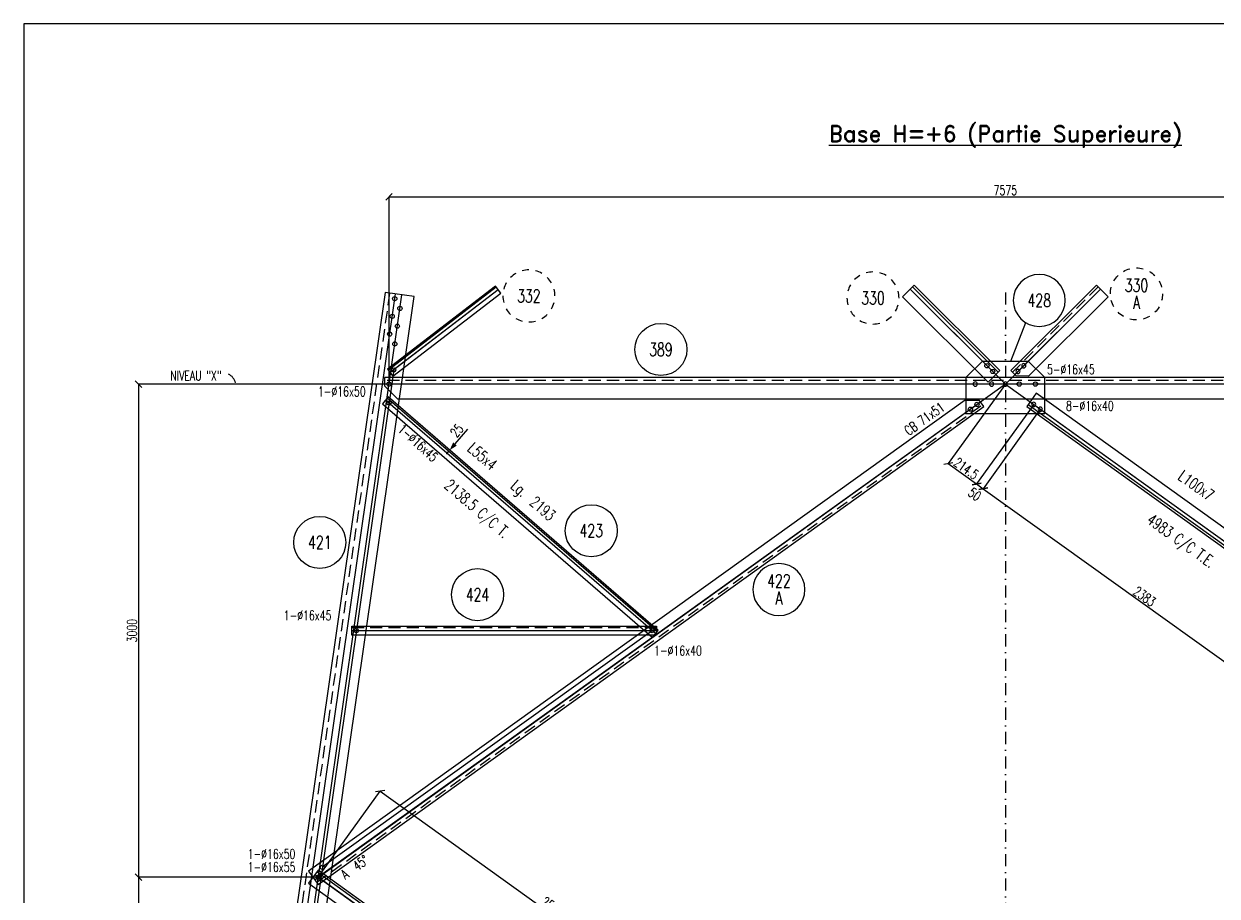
# Model space of a CAD drawing. Extents: x 142141 to 158361, y -163675 to -152195.
# Drawn here: x 142141 to 149474, y -157558 to -152195 of the extents above; entities that cross this region are included whole.
import ezdxf
from ezdxf.enums import TextEntityAlignment as Align

# ---------------------------------------------------------------- set-up
doc = ezdxf.new("R2010")
doc.units = 0
doc.header["$LTSCALE"] = 150
doc.header["$MEASUREMENT"] = 0
doc.linetypes.add('DASHDOT', pattern=[1, 0.5, -0.25, 0, -0.25])
doc.linetypes.add('DASHED', pattern=[0.75, 0.5, -0.25])
doc.layers.get('0').update_dxf_attribs({"linetype": 'CONTINUOUS'})
for name, color, linetype in [('ASSI', 6, 'CONTINUOUS'), ('BOLLINI_1', 7, 'CONTINUOUS'), ('BOLLINI_5', 7, 'CONTINUOUS'), ('FORI', 2, 'CONTINUOUS'), ('LINEA_ANG', 2, 'CONTINUOUS'), ('LINEE_PIASTRA', 2, 'CONTINUOUS'), ('LINEE_PIASTRE', 2, 'CONTINUOUS'), ('LM', 7, 'CONTINUOUS'), ('LS', 7, 'CONTINUOUS'), ('MZ', 6, 'DASHDOT'), ('PIASTRE', 5, 'CONTINUOUS'), ('QT_MAL', 7, 'CONTINUOUS'), ('QT_MPR', 7, 'CONTINUOUS'), ('TRAT-Y', 7, 'DASHED')]:
    doc.layers.add(name, color=color, linetype=linetype)
doc.styles.add('QUOTE', font='ROMANS8.SHX', dxfattribs={"width": 0.7})
doc.styles.add('RD', font='ROMAND8.SHX', dxfattribs={"width": 0.7})
doc.styles.add('RQL', font='ROMANS8.SHX', dxfattribs={"width": 0.7})
doc.styles.add('RS', font='ROMANS8.shx', dxfattribs={"width": 0.7})
doc.styles.get("Standard").update_dxf_attribs({"font": 'ROMANS8.SHX', "width": 0.7})
doc.dimstyles.new('FRECCE1', dxfattribs={"dimtxt": 60, "dimasz": 6.6667, "dimexe": 0, "dimexo": 0, "dimgap": 1, "dimtad": 1, "dimzin": 0, "dimdsep": 46, "dimtxsty": 'RS', "dimblk1": 'QUOTP', "dimblk2": 'QUOTF', "dimsah": 1, "dimcen": 0, "dimclrd": 2, "dimclre": 2, "dimclrt": 7, "dimadec": 0, "dimazin": 0, "dimtfac": 1, "dimtix": 1, "dimtmove": 2, "dimatfit": 3, "dimldrblk": 'QUOTP', "dimfxl": 1, "dimtolj": 1, "dimtzin": 0, "dimarcsym": 0})
doc.dimstyles.new('TRATTO', dxfattribs={"dimscale": 0, "dimtxt": 60, "dimasz": 40, "dimexe": 0, "dimexo": 0, "dimgap": 10, "dimtad": 1, "dimrnd": 0.5, "dimdsep": 46, "dimtxsty": 'RS', "dimblk1": 'OBLIQUE', "dimblk2": 'OBLIQUE', "dimsah": 1, "dimcen": 0.09, "dimclrd": 2, "dimclre": 2, "dimclrt": 7, "dimadec": 0, "dimazin": 0, "dimtfac": 1, "dimtix": 1, "dimtmove": 2, "dimatfit": 3, "dimfxl": 1, "dimtolj": 1, "dimtzin": 0, "dimarcsym": 0})

# ---------------------------------------------------------------- blocks, each defined once
blk = doc.blocks.new('ASSE98')
blk.add_line((0, 0), (1, 0))
at = {"color": 7, "style": 'QUOTE', "width": 0.5, "flags": 1}
for tag, p in [('TI', (1.38308, 6.82731)), ('DI_S', (1.38308, 6.42178)), ('D_S', (1.38308, 6.02092)), ('E_S', (1.38308, 5.68065)), ('NFORI', (1.36454, 5.29792)), ('ALAR', (1.36349, 4.93246)), ('FAM', (1.3775, 4.54645)), ('ALA', (1.38308, 4.19257)), ('DISP2', (1.38308, 3.84971)), ('DISP1', (1.38308, 3.50686)), ('PINZAF', (1.38308, 3.164)), ('PINZAI', (1.38308, 2.82114)), ('TRP', (1.38308, 2.47829)), ('NP', (1.38308, 2.13543)), ('SV', (1.38308, 1.79257)), ('PESO', (1.38308, 1.44971)), ('QUA', (1.38308, 1.10686)), ('LUN', (1.38308, 0.764)), ('PROF', (1.38308, 0.42114)), ('POS', (1.38308, 0.07829))]:
    blk.add_attdef(tag, p, '', height=0.2, dxfattribs=at)
at = {"color": 7, "flags": 1}
for tag, p in [('LAV1', (3.07431, 6.82847)), ('LAV2', (3.07431, 6.49513)), ('LAV3', (3.07431, 6.1618)), ('LAV4', (3.07431, 5.82847)), ('LAV5', (3.07431, 5.49513)), ('LAV6', (3.07431, 5.1618)), ('LAV7', (3.07431, 4.82847)), ('LAV8', (3.07431, 4.49513)), ('LAV9', (3.07431, 4.1618)), ('LAV10', (3.07431, 3.82847))]:
    blk.add_attdef(tag, p, '', height=0.2, dxfattribs=at)
blk = doc.blocks.new('16')
blk.add_circle((0, 0), 1)
blk = doc.blocks.new('xxx')
blk.add_circle((0, 0), 8)
at = {"color": 3, "style": 'RQL', "width": 0.7}
blk.add_attdef('POS', text='', height=4, dxfattribs=at).set_placement((0, 0), align=Align.MIDDLE)
at = {"style": 'RQL', "width": 0.7, "flags": 1}
for tag, p in [('POS1', (-0.39, -5.42)), ('TIPO', (-0.39, -8.66))]:
    blk.add_attdef(tag, p, '', height=2, dxfattribs=at)
blk = doc.blocks.new('YYY')
blk.add_circle((0, 0), 8)
at = {"color": 3, "style": 'RQL', "width": 0.7}
for tag, p in [('POS3', (0, 0.65)), ('POS2', (0, -4.63))]:
    blk.add_attdef(tag, text='', height=4, dxfattribs=at).set_placement(p, align=Align.CENTER)
at = {"style": 'RQL', "width": 0.7, "flags": 1}
blk.add_attdef('TIPO', text='', height=3, dxfattribs=at).set_placement((0, 0), align=Align.MIDDLE_CENTER)
blk = doc.blocks.new('_OBLIQUE')
at = {"color": 0, "linetype": 'ByBlock'}
blk.add_line((-0.5, -0.5), (0.5, 0.5), dxfattribs=at)
blk = doc.blocks.new('*D77')
at = {"layer": 'QT_MPR', "color": 2, "lineweight": -2, "transparency": 16777216}
for p, q in [((143950.1, -157441.4), (144330.3, -156911.8)), ((144330.3, -156911.8), (146401.8, -158399)), ((146001.2, -158957), (146401.8, -158399))]:
    blk.add_line(p, q, dxfattribs=at)
at = {"layer": 'QT_MPR', "color": 2, "lineweight": -2, "transparency": 16777216, "xscale": 40, "yscale": 40, "zscale": 40}
for p, rotation in [((144330.3, -156911.8), 144.323583586413), ((146401.8, -158399), 324.323583586413)]:
    blk.add_blockref('_OBLIQUE', p, dxfattribs=dict(at, rotation=rotation))
at = {"layer": 'QT_MPR', "color": 7, "transparency": 16777216, "insert": (145389.4, -157622.9), "char_height": 60, "attachment_point": 5, "rotation": 324.32358, "style": 'RS'}
blk.add_mtext('\\A1;2550', dxfattribs=at)
blk = doc.blocks.new('*D81')
at = {"layer": 'LS', "color": 2, "lineweight": -2, "transparency": 16777216}
for p, q in [((144385.1, -154410), (142845.9, -154410)), ((142845.9, -154410), (142845.9, -157441.4)), ((143950.1, -157441.4), (142845.9, -157441.4))]:
    blk.add_line(p, q, dxfattribs=at)
at = {"layer": 'LS', "color": 2, "lineweight": -2, "transparency": 16777216, "xscale": 40, "yscale": 40, "zscale": 40}
for p, rotation in [((142845.9, -154410), 90), ((142845.9, -157441.4), 270)]:
    blk.add_blockref('_OBLIQUE', p, dxfattribs=dict(at, rotation=rotation))
at = {"layer": 'LS', "color": 7, "transparency": 16777216, "insert": (142805.9, -155925.7), "char_height": 60, "attachment_point": 5, "rotation": 90, "style": 'RS'}
blk.add_mtext('\\A1;3000', dxfattribs=at)
blk = doc.blocks.new('*D80')
at = {"layer": 'LS', "color": 2, "lineweight": -2, "transparency": 16777216}
for p, q in [((143950.1, -157441.4), (142845.9, -157441.4)), ((142845.9, -157441.4), (142845.9, -160472.7)), ((143515.1, -160472.7), (142845.9, -160472.7))]:
    blk.add_line(p, q, dxfattribs=at)
at = {"layer": 'LS', "color": 2, "lineweight": -2, "transparency": 16777216, "xscale": 40, "yscale": 40, "zscale": 40}
for p, rotation in [((142845.9, -157441.4), 90), ((142845.9, -160472.7), 270)]:
    blk.add_blockref('_OBLIQUE', p, dxfattribs=dict(at, rotation=rotation))
at = {"layer": 'LS', "color": 7, "transparency": 16777216, "insert": (142805.9, -158957), "char_height": 60, "attachment_point": 5, "rotation": 90, "style": 'RS'}
blk.add_mtext('\\A1;3000', dxfattribs=at)
blk = doc.blocks.new('*D82')
at = {"layer": 'LS', "color": 2, "lineweight": -2, "transparency": 16777216}
for p, q in [((144385.1, -154410), (144385.1, -153258.3)), ((144385.1, -153258.3), (151959.6, -153258.3)), ((151959.6, -154410), (151959.6, -153258.3))]:
    blk.add_line(p, q, dxfattribs=at)
at = {"layer": 'LS', "color": 2, "lineweight": -2, "transparency": 16777216, "xscale": 40, "yscale": 40, "zscale": 40, "rotation": 180}
blk.add_blockref('_OBLIQUE', (144385.1, -153258.3), dxfattribs=at)
at = {"layer": 'LS', "color": 2, "lineweight": -2, "transparency": 16777216, "xscale": 40, "yscale": 40, "zscale": 40}
blk.add_blockref('_OBLIQUE', (151959.6, -153258.3), dxfattribs=at)
at = {"layer": 'LS', "color": 7, "transparency": 16777216, "insert": (148172.4, -153218.3), "char_height": 60, "attachment_point": 5, "style": 'RS'}
blk.add_mtext('\\A1;7575', dxfattribs=at)
blk = doc.blocks.new('bull')
at = {"style": 'RS', "width": 0.7, "flags": 1}
for tag, p in [('NN', (-12.25, 0)), ('DIAMETRO', (0, -4.86)), ('SERRAGGIO', (0, -9.71)), ('LUNGHEZZA', (0, -14.57)), ('NB', (0, -19.43)), ('TIPO', (0, -24.12)), ('EL', (-0.14, -29))]:
    blk.add_attdef(tag, p, '', height=3, dxfattribs=at)
at = {"style": 'RS', "width": 0.7}
blk.add_attdef('BULLONE', (0, 0), '', height=3, dxfattribs=at)
blk = doc.blocks.new('zzz')
at = {"linetype": 'Continuous'}
for start, end in [(90, 105), (60, 75), (150, 165), (120, 135), (30, 45), (180, 195), (0, 15), (330, 345), (210, 225), (240, 255), (300, 315), (270, 285)]:
    blk.add_arc((0, 0), 8, start, end, dxfattribs=at)
at = {"color": 3, "style": 'RQL', "width": 0.7}
blk.add_attdef('POS1', text='', height=4, dxfattribs=at).set_placement((0, 0), align=Align.MIDDLE)
at = {"style": 'RQL', "width": 0.7, "flags": 1}
blk.add_attdef('TIPO', (0, -8), '', height=3, dxfattribs=at)
blk = doc.blocks.new('www')
at = {"linetype": 'Continuous'}
for start, end in [(90, 105), (60, 75), (150, 165), (120, 135), (30, 45), (180, 195), (0, 15), (330, 345), (210, 225), (240, 255), (300, 315), (270, 285)]:
    blk.add_arc((0, 0), 8, start, end, dxfattribs=at)
at = {"color": 3, "style": 'RQL', "width": 0.7}
for tag, p in [('POS3', (0, 0.65)), ('POS2', (0, -4.63))]:
    blk.add_attdef(tag, text='', height=4, dxfattribs=at).set_placement(p, align=Align.CENTER)
at = {"style": 'RQL', "width": 0.7, "flags": 1}
blk.add_attdef('TIPO', text='', height=3, dxfattribs=at).set_placement((0, 0), align=Align.MIDDLE_CENTER)
blk = doc.blocks.new('*D103')
at = {"layer": 'QT_MPR', "color": 2, "lineweight": -2, "transparency": 16777216}
for p, q in [((148172.4, -154410), (147821.6, -154898.6)), ((148346.5, -154535), (147995.7, -155023.6)), ((147821.6, -154898.6), (147995.7, -155023.6))]:
    blk.add_line(p, q, dxfattribs=at)
at = {"layer": 'QT_MPR', "color": 2, "lineweight": -2, "transparency": 16777216, "xscale": 40, "yscale": 40, "zscale": 40}
for p, rotation in [((147821.6, -154898.6), 144.323583586413), ((147995.7, -155023.6), 324.323583586413)]:
    blk.add_blockref('_OBLIQUE', p, dxfattribs=dict(at, rotation=rotation))
at = {"layer": 'QT_MPR', "color": 7, "transparency": 16777216, "insert": (147931.9, -154928.6), "char_height": 60, "attachment_point": 5, "rotation": 324.32358, "style": 'RS'}
blk.add_mtext('\\A1;214.5', dxfattribs=at)
blk = doc.blocks.new('*D104')
at = {"layer": 'QT_MPR', "color": 2, "lineweight": -2, "transparency": 16777216}
for p, q in [((148346.5, -154535), (147995.7, -155023.6)), ((148387.1, -154564.1), (148036.3, -155052.8)), ((147995.7, -155023.6), (148036.3, -155052.8))]:
    blk.add_line(p, q, dxfattribs=at)
at = {"layer": 'QT_MPR', "color": 2, "lineweight": -2, "transparency": 16777216, "xscale": 40, "yscale": 40, "zscale": 40}
for p, rotation in [((147995.7, -155023.6), 144.323583586413), ((148036.3, -155052.8), 324.323583586413)]:
    blk.add_blockref('_OBLIQUE', p, dxfattribs=dict(at, rotation=rotation))
at = {"layer": 'QT_MPR', "color": 7, "transparency": 16777216, "insert": (147984.1, -155087.1), "char_height": 60, "attachment_point": 5, "rotation": 324.32358, "style": 'RS'}
blk.add_mtext('\\A1;50', dxfattribs=at)
blk = doc.blocks.new('*D105')
at = {"layer": 'QT_MPR', "color": 2, "lineweight": -2, "transparency": 16777216}
for p, q in [((148387.1, -154564.1), (148036.3, -155052.8)), ((148036.3, -155052.8), (149972.3, -156442.7)), ((150343.5, -155925.7), (149972.3, -156442.7))]:
    blk.add_line(p, q, dxfattribs=at)
at = {"layer": 'QT_MPR', "color": 2, "lineweight": -2, "transparency": 16777216, "xscale": 40, "yscale": 40, "zscale": 40}
for p, rotation in [((148036.3, -155052.8), 144.323583586413), ((149972.3, -156442.7), 324.323583586413)]:
    blk.add_blockref('_OBLIQUE', p, dxfattribs=dict(at, rotation=rotation))
at = {"layer": 'QT_MPR', "color": 7, "transparency": 16777216, "insert": (149027.6, -155715.3), "char_height": 60, "attachment_point": 5, "rotation": 324.32358, "style": 'RS'}
blk.add_mtext('\\A1;2383', dxfattribs=at)
blk = doc.blocks.new('QUOTP')
at = {"layer": 'ASSI', "color": 2, "const_width": 1.07}
blk.add_lwpolyline([(-0.5, 0, 1), (0.5, 0, 1)], format="xyb", close=True, dxfattribs=at)
blk = doc.blocks.new('QUOTF')
at = {"layer": 'LS', "color": 2}
blk.add_line((7.5, 0), (25.5, 0), dxfattribs=at)
blk.add_solid([(7.5, 2.25), (0, 0), (7.5, -2.25)], dxfattribs=at)
blk = doc.blocks.new('*D108')
at = {"layer": 'QT_MAL', "color": 2, "lineweight": -2, "transparency": 16777216}
blk.add_line((144745.6, -154829.8), (144753.2, -154821), dxfattribs=at)
at = {"layer": 'QT_MAL', "color": 2, "lineweight": -2, "transparency": 16777216, "xscale": 6.6667, "yscale": 6.6667, "zscale": 6.6667}
for name, p, rotation in [('QUOTF', (144757.6, -154815.9), 49.11579312829876), ('QUOTP', (144741.2, -154834.8), 229.1157931282988)]:
    blk.add_blockref(name, p, dxfattribs=dict(at, rotation=rotation))
at = {"layer": 'QT_MAL', "color": 7, "transparency": 16777216, "insert": (144801.2, -154695.7), "char_height": 60, "attachment_point": 5, "rotation": 49.11579, "style": 'RS'}
blk.add_mtext('\\A1;25', dxfattribs=at)
blk = doc.blocks.new('MRKR_98')
blk.add_point((0, 0))
at = {"color": 7, "style": 'QUOTE', "width": 0.5, "flags": 1}
for tag, p in [('AUX2', (3.71, 4.93)), ('NFORI', (3.72, 5.3)), ('TI', (3.73, 6.83)), ('AUX1', (3.73, 4.19)), ('DI_S', (3.73, 6.42)), ('D_S', (3.73, 6.02)), ('E_S', (3.73, 5.68)), ('FAM', (3.73, 4.55)), ('COMMESSA', (3.73, 3.85)), ('MD', (3.73, 3.51)), ('MP', (3.73, 3.16)), ('LARGHEZZA', (3.73, 2.82)), ('SPESSORE', (3.73, 2.48)), ('NP', (3.73, 2.14)), ('SV', (3.73, 1.79)), ('PESO', (3.73, 1.45)), ('QUA', (3.73, 1.11)), ('LUN', (3.73, 0.76)), ('PROF', (3.73, 0.42)), ('POS', (3.73, 0.08))]:
    blk.add_attdef(tag, p, '', height=0.2, dxfattribs=at)
at = {"color": 7, "flags": 1}
for tag, p in [('LAV1', (5.26, 6.88)), ('LAV2', (5.26, 6.55)), ('LAV3', (5.26, 6.21)), ('LAV4', (5.26, 5.88)), ('LAV5', (5.26, 5.55)), ('LAV6', (5.26, 5.21)), ('LAV7', (5.26, 4.88)), ('LAV8', (5.26, 4.55)), ('LAV9', (5.26, 4.21)), ('LAV10', (5.26, 3.88))]:
    blk.add_attdef(tag, p, '', height=0.2, dxfattribs=at)

msp = doc.modelspace()

# ---------------------------------------------------------------- linework, layer by layer
at = {"layer": 'LINEA_ANG'}
for p, q in [((145038.208, -153807.736), (144375.438, -154317.277)), ((145071.73, -153851.339), (145038.208, -153807.736)), ((147611.575, -153802.257), (147541.02, -153873.122)), ((148138.107, -154326.482), (147611.575, -153802.257)), ((148732.874, -153802.538), (148206.208, -154326.897)), ((148803.43, -153873.403), (148732.874, -153802.538)), ((144360.905, -153846.391), (143492.306, -159899.387)), ((143670.481, -159924.955), (144539.08, -153871.959)), ((144539.08, -153871.959), (144360.905, -153846.391)), ((144408.96, -154360.88), (145071.73, -153851.339)), ((147541.02, -153873.122), (148067.552, -154397.348)), ((148314.456, -154360.235), (148803.43, -153873.403)), ((144375.438, -154317.277), (144408.96, -154360.88)), ((148067.552, -154397.348), (148138.107, -154326.482)), ((148206.208, -154326.897), (148239.503, -154360.07)), ((151986.636, -154369.98), (144357.636, -154369.98)), ((144357.636, -154369.98), (144357.636, -154420.98)), ((144436.636, -154499.98), (144357.636, -154420.98)), ((148314.456, -154360.235), (148239.503, -154360.07)), ((144380.012, -154489.049), (144344.013, -154530.631)), ((146032.104, -155931.243), (144374.121, -154495.853)), ((146037.995, -155924.439), (144380.012, -154489.049)), ((144436.636, -154499.98), (151908.636, -154499.98)), ((148362.449, -154466.433), (148304.128, -154547.665)), ((152454.123, -157404.046), (148362.449, -154466.433)), ((147924.444, -154507.958), (143890.445, -157404.163)), ((143948.766, -157485.396), (148040.44, -154547.782)), ((144344.013, -154530.631), (146001.995, -155966.02)), ((147924.444, -154507.958), (148011.863, -154507.979)), ((148040.44, -154547.782), (148011.863, -154507.979)), ((148304.128, -154547.665), (152395.802, -157485.278)), ((144156.218, -155952.667), (144156.218, -155897.667)), ((144156.218, -155897.667), (146028.218, -155897.667)), ((146028.218, -155952.667), (144156.218, -155952.667)), ((146001.995, -155966.02), (146037.995, -155924.439)), ((146028.218, -155897.667), (146028.218, -155952.667)), ((143948.576, -157397.176), (143890.256, -157478.408)), ((143890.445, -157404.163), (143948.766, -157485.396)), ((148084.928, -160366.865), (143948.576, -157397.176)), ((143890.256, -157478.408), (148026.608, -160448.098))]:
    msp.add_line(p, q, dxfattribs=at)
at = {"layer": 'LINEA_ANG', "color": 2}
for p, q in [((145043.693, -153814.871), (144380.923, -154324.412)), ((148128.229, -154336.404), (147601.697, -153812.178)), ((148312.876, -154535.48), (152404.55, -157473.093)), ((148076.764, -160378.238), (143940.412, -157408.548))]:
    msp.add_line(p, q, dxfattribs=at)
at = {"layer": 'LINEE_PIASTRA'}
for p, q in [((148030.366, -154270.116), (147930.366, -154370.116)), ((148314.366, -154270.116), (148414.366, -154370.116))]:
    msp.add_line(p, q, dxfattribs=at)
at = {"layer": 'LINEE_PIASTRE'}
for p, q in [((148314.366, -154270.116), (148030.366, -154270.116)), ((147930.366, -154370.116), (147930.366, -154591.116)), ((148414.366, -154591.116), (148414.366, -154370.116)), ((147930.366, -154591.116), (148414.366, -154591.116))]:
    msp.add_line(p, q, dxfattribs=at)
at = {"layer": 'LS', "color": 6}
for p, q in [((145055.274, -153829.934), (144413.718, -154323.166)), ((147586.881, -153827.06), (148172.366, -154409.98)), ((148757.569, -153827.341), (148172.366, -154409.98)), ((143506.675, -160249.822), (144424.256, -153855.481)), ((143515.098, -160472.727), (144463.851, -153861.163)), ((148206.312, -154269.109), (148297.198, -154032.011)), ((144413.718, -154323.166), (143748.761, -158957.04)), ((148172.366, -154409.98), (143950.097, -157441.354)), ((148172.366, -154409.98), (152394.635, -157441.354)), ((146001.218, -155925.667), (143975.01, -157380.381)), ((143950.097, -157441.354), (148172.366, -160472.727))]:
    msp.add_line(p, q, dxfattribs=at)
at = {"layer": 'LS', "color": 8}
msp.add_lwpolyline([(142140.931, -152195.489), (142140.931, -163675.489), (154860.931, -163675.489), (154860.931, -162075.489), (158360.931, -162075.489), (158360.931, -152195.489), (142140.931, -152195.489)], close=True, dxfattribs=at)
at = {"layer": 'LS'}
msp.add_arc((143358.403, -154424.704), 86.433, 15.1818166, 62.1722188, dxfattribs=at)
at = {"layer": 'MZ'}
msp.add_line((148172.366, -153846.391), (148172.366, -160842.947), dxfattribs=at)
at = {"layer": 'TRAT-Y'}
for p, q in [((148742.752, -153812.459), (148216.085, -154336.819)), ((144388.621, -153850.368), (143520.022, -159903.364)), ((143940.018, -157473.211), (148031.692, -154535.598)), ((144156.218, -155906.667), (146028.218, -155906.667))]:
    msp.add_line(p, q, dxfattribs=at)
at = {"layer": 'TRAT-Y', "color": 2}
msp.add_line((151986.636, -154386.98), (144357.636, -154386.98), dxfattribs=at)

# ---------------------------------------------------------------- block references
at = {"layer": 'ASSI'}
for p, xscale, rotation in [((145055.274, -153829.934), 836, 217.5532559689358), ((148113.547, -154351.419), 743, 135.1257564564209), ((148757.569, -153827.341), 743, 224.8742435435801)]:
    msp.add_blockref('ASSE98', p, dxfattribs=dict(at, xscale=xscale, rotation=rotation))
for p, xscale, zscale, rotation in [((144360.905, -153846.391), 6115, 6115, 261.8338606976458), ((151986.636, -154409.98), 7629.000000000001, 7629.000000000001, 180), ((146028.218, -155925.667), 1872, 1872, 179.9999999999999)]:
    msp.add_blockref('ASSE98', p, dxfattribs=dict(at, xscale=xscale, zscale=zscale, rotation=rotation))
ref = msp.add_blockref('ASSE98', (143928.354, -157456.964), dxfattribs=dict(at, xscale=5037, rotation=35.67641641358667))
ref.add_attrib('LAV1', 'CB 71x51', (147578.996, -154728.938), dxfattribs={"layer": '0', "color": 7, "height": 60, "rotation": 35.6764164, "width": 0.7})
ref.add_attrib('LAV2', 'A  45%%d', (144116.874, -157456.964), dxfattribs={"layer": '0', "color": 254, "height": 60, "rotation": 35.6764164, "width": 0.7})
ref = msp.add_blockref('ASSE98', (146021.631, -155943.339), dxfattribs=dict(at, xscale=2193, rotation=139.1157931282989))
ref.add_attrib('PROF', 'L55x4', (144861.691, -154815.435), dxfattribs={"layer": '0', "color": 2, "height": 70, "rotation": 319.1157931, "style": 'QUOTE', "width": 0.7})
ref.add_attrib('LUN', '2193', (145243.387, -155145.886), dxfattribs={"layer": '0', "color": 2, "height": 70, "rotation": 319.1157931, "style": 'QUOTE', "width": 0.7})
ref.add_attrib('PESO', '2138.5 C/C T.', (144719.509, -155042.062), dxfattribs={"layer": '0', "color": 2, "height": 70, "rotation": 319.1157931, "style": 'QUOTE', "width": 0.7})
ref.add_attrib('SV', 'Lg.', (145126.857, -155045.001), dxfattribs={"layer": '0', "color": 2, "height": 70, "rotation": 319.1157931, "style": 'QUOTE', "width": 0.7})
ref = msp.add_blockref('ASSE98', (148324.54, -154519.234), dxfattribs=dict(at, xscale=5037, rotation=324.3235835864131))
ref.add_attrib('PROF', 'L100x7', (149228.29, -154991.463), dxfattribs={"layer": '0', "color": 2, "height": 70, "rotation": 324.3235836, "style": 'QUOTE', "width": 0.7})
ref.add_attrib('LUN', '5037', (149675.556, -155312.576), dxfattribs={"layer": '0', "color": 2, "height": 70, "rotation": 324.3235836, "style": 'QUOTE', "width": 0.7})
ref.add_attrib('PESO', '4983 C/C T.E.', (149035.832, -155259.529), dxfattribs={"layer": '0', "color": 2, "height": 70, "rotation": 324.3235836, "style": 'QUOTE', "width": 0.7})
ref.add_attrib('SV', 'Lg.', (149550.349, -155222.685), dxfattribs={"layer": '0', "color": 2, "height": 70, "rotation": 324.3235836, "style": 'QUOTE', "width": 0.7})
ref = msp.add_blockref('ASSE98', (148064.516, -160395.297), dxfattribs=dict(at, xscale=5092, rotation=144.323583586413))
ref.add_attrib('PROF', 'L100x6', (144863.328, -157948.566), dxfattribs={"layer": '0', "color": 2, "height": 70, "rotation": 324.3235836, "style": 'QUOTE', "width": 0.7})
ref.add_attrib('LUN', '5092', (145310.593, -158269.68), dxfattribs={"layer": '0', "color": 2, "height": 70, "rotation": 324.3235836, "style": 'QUOTE', "width": 0.7})
ref.add_attrib('PESO', '5037.5 C/C T.E.', (144670.87, -158216.633), dxfattribs={"layer": '0', "color": 2, "height": 70, "rotation": 324.3235836, "style": 'QUOTE', "width": 0.7})
ref.add_attrib('SV', 'Lg.', (145185.387, -158179.788), dxfattribs={"layer": '0', "color": 2, "height": 70, "rotation": 324.3235836, "style": 'QUOTE', "width": 0.7})
ref = msp.add_blockref('ASSE98', (152416.567, -157425.607), dxfattribs=dict(at, xscale=5092, rotation=215.6764164135872))
ref.add_attrib('LAV1', 'CB 54x54', (148522.381, -160395.042), dxfattribs={"layer": '0', "color": 7, "height": 60, "rotation": 35.6764164, "width": 0.7})
ref.add_attrib('LAV2', 'A  45%%d', (152100.169, -157580.657), dxfattribs={"layer": '0', "color": 254, "height": 60, "rotation": 35.6764164, "width": 0.7})
at = {"layer": 'BOLLINI_1'}
ref = msp.add_blockref('xxx', (148380.72, -153895.541), dxfattribs=dict(at, xscale=-20, yscale=20, zscale=20))
ref.add_attrib('POS', '428', dxfattribs={"layer": '0', "color": 3, "height": 80, "style": 'RQL', "width": 0.7}).set_placement((148380.72, -153895.541), align=Align.MIDDLE)
at = {"layer": 'BOLLINI_1', "xscale": 20, "yscale": 20, "zscale": 20}
for p, values in [((146055.62, -154197.235), {'POS': '389'}), ((145627.783, -155311.3), {'POS': '423'}), ((143959.492, -155383.115), {'POS': '421'}), ((144929.061, -155704.316), {'POS': '424'})]:
    msp.add_blockref('xxx', p, dxfattribs=at).add_auto_attribs(values)
at = {"layer": 'BOLLINI_5'}
ref = msp.add_blockref('YYY', (146780.93, -155672.837), dxfattribs=dict(at, xscale=-19.99970832482618, yscale=19.99970832476798, zscale=19.99970832479172))
ref.add_attrib('POS3', '422', dxfattribs={"layer": '0', "color": 3, "height": 79.9988, "style": 'RQL', "width": 0.7}).set_placement((146780.93, -155659.898), align=Align.CENTER)
ref.add_attrib('POS2', 'A', dxfattribs={"layer": '0', "color": 3, "height": 79.999, "style": 'RQL', "width": 0.7}).set_placement((146780.93, -155765.444), align=Align.CENTER)
at = {"layer": 'FORI', "xscale": 13, "yscale": 13, "zscale": 13}
for p, rotation in [((144420.05, -153884.79), 343.6677213953028), ((144404.425, -153993.675), 343.6677213953028), ((144451.832, -153944.914), 343.6677213953028), ((144436.207, -154053.799), 343.6677213953028), ((144388.8, -154102.559), 343.6677213953028), ((144420.582, -154162.683), 343.6677213953028), ((144413.718, -154323.166), 0.3784741020000053), ((144384.599, -154526.087), 0.5600388329999816), ((146001.218, -155925.667), 0.5600388329999816)]:
    msp.add_blockref('16', p, dxfattribs=dict(at, rotation=rotation))
at = {"layer": 'FORI', "yscale": 13, "zscale": 13}
for p, xscale in [((148058.981, -154297.092), 13), ((148094.414, -154332.369), 13), ((148250.318, -154332.369), -13), ((148285.751, -154297.092), -13), ((144385.096, -154409.98), 13), ((144385.096, -154409.98), 13), ((147987.366, -154409.98), -13), ((148087.366, -154409.98), -13), ((148172.366, -154409.98), -13), ((148257.366, -154409.98), 13), ((148357.366, -154409.98), 13), ((144384.599, -154526.087), 13), ((147957.643, -154564.141), 13), ((147998.259, -154534.98), 13), ((148346.473, -154534.98), -13), ((148387.089, -154564.141), -13), ((144183.76, -155925.667), 13), ((144183.76, -155925.667), 13), ((146001.218, -155925.667), 13), ((143950.097, -157441.354), 13), ((143975.01, -157380.381), 13)]:
    msp.add_blockref('16', p, dxfattribs=dict(at, xscale=xscale))
at = {"layer": 'LS', "color": 6}
ref = msp.add_blockref('www', (148978.098, -153855.51), dxfattribs=dict(at, xscale=-19.99999999999947, yscale=19.99999999999947, zscale=19.99999999999947))
ref.add_attrib('POS3', '330', dxfattribs={"layer": '0', "color": 3, "height": 80, "style": 'RQL', "width": 0.7}).set_placement((148978.098, -153842.57), align=Align.CENTER)
ref.add_attrib('POS2', 'A', dxfattribs={"layer": '0', "color": 3, "height": 80, "style": 'RQL', "width": 0.7}).set_placement((148978.098, -153948.118), align=Align.CENTER)
at = {"layer": 'LS', "color": 6, "xscale": 19.99999994994134, "yscale": 19.99999994994134, "zscale": 19.99999994994134}
for p, values in [((145244.283, -153867.946), {'POS1': '332'}), ((147358.92, -153880.703), {'POS1': '330'})]:
    msp.add_blockref('zzz', p, dxfattribs=at).add_auto_attribs(values)
at = {"layer": 'LS', "color": 7}
for p, xscale, yscale, zscale, values in [((148428.228, -154349.472), 19.99999999999999, 19.99999999999999, 19.99999999999999, {'BULLONE': '5-%%c16x45                '}), ((143948.116, -154485.452), 20, 20, 20, {'BULLONE': '1-%%c16x50                '}), ((148545, -154573.947), 20, 20, 20, {'BULLONE': '8-%%c16x40                '}), ((143737.872, -155861.847), 20, 20, 20, {'BULLONE': '1-%%c16x45                '}), ((146013.865, -156078.067), 20, 20, 20, {'BULLONE': '1-%%c16x40                '}), ((143516.296, -157328.224), 20, 20, 20, {'BULLONE': '1-%%c16x50                '}), ((143516.296, -157408.224), 20, 20, 20, {'BULLONE': '1-%%c16x55                '})]:
    msp.add_blockref('bull', p, dxfattribs=dict(at, xscale=xscale, yscale=yscale, zscale=zscale)).add_auto_attribs(values)
at = {"layer": 'LS', "color": 7, "xscale": 20, "yscale": 20, "zscale": 20, "rotation": 317.9656461894025}
msp.add_blockref('bull', (144434.296, -154695.824), dxfattribs=at).add_auto_attribs({'BULLONE': '1-%%c16x45                '})
at = {"layer": 'PIASTRE', "xscale": 20, "yscale": 20, "zscale": 20}
msp.add_blockref('MRKR_98', (147930.366, -154591.116), dxfattribs=at)

# ---------------------------------------------------------------- texts
at = {"layer": 'LM', "style": 'RS', "width": 0.7}
msp.add_text('NIVEAU "X"', height=60, dxfattribs=at).set_placement((143040.573, -154387.502))
at = {"layer": 'LS', "color": 3, "style": 'RD'}
msp.add_text('%%UBase H=+6 (Partie Superieure)', height=100, dxfattribs=at).set_placement((148172.366, -152877.852), align=Align.MIDDLE)

# ---------------------------------------------------------------- dimensions: what is measured, and where the dimension line sits
at = {"layer": 'LS'}
dim = msp.add_linear_dim(base=(151959.636, -153258.264), p1=(144385.096, -154409.98), p2=(151959.636, -154409.98), text='7575', dimstyle='TRATTO', override={"dimscale": 1}, dxfattribs=at)
dim.commit()
dim.dimension.update_dxf_attribs({"geometry": '*D82', "text_midpoint": (148172.366, -153218.264)})
for base, p1, p2, picture, middle in [((142845.863, -157441.354), (144385.096, -154409.98), (143950.097, -157441.354), '*D81', (142805.863, -155925.667)), ((142845.863, -160472.727), (143950.097, -157441.354), (143515.098, -160472.727), '*D80', (142805.863, -158957.04))]:
    dim = msp.add_linear_dim(base=base, p1=p1, p2=p2, angle=90, text='3000', dimstyle='TRATTO', override={"dimscale": 1}, dxfattribs=at)
    dim.commit()
    dim.dimension.update_dxf_attribs({"geometry": picture, "text_midpoint": middle})
at = {"layer": 'QT_MAL'}
dim = msp.add_linear_dim(base=(144757.564, -154815.913), p1=(144741.201, -154834.814), p2=(144757.564, -154815.913), angle=49.1157931, text='25', dimstyle='FRECCE1', dxfattribs=at)
dim.commit()
dim.dimension.update_dxf_attribs({"geometry": '*D108', "text_midpoint": (144801.176, -154695.691), "dimtype": 160})
at = {"layer": 'QT_MPR'}
for base, p1, p2, text, picture, middle in [((147995.666, -155023.604), (148172.366, -154409.98), (148346.473, -154534.98), '214.5', '*D103', (147931.941, -154928.611)), ((148036.282, -155052.765), (148346.473, -154534.98), (148387.089, -154564.141), '50', '*D104', (147984.088, -155087.148)), ((149972.294, -156442.722), (148387.089, -154564.141), (150343.513, -155925.667), '2383', '*D105', (149027.616, -155715.251)), ((146401.843, -158399.028), (143950.097, -157441.354), (146001.218, -158957.04), '2550', '*D77', (145389.404, -157622.908))]:
    dim = msp.add_linear_dim(base=base, p1=p1, p2=p2, angle=324.3235836, text=text, dimstyle='TRATTO', override={"dimscale": 1}, dxfattribs=at)
    dim.commit()
    dim.dimension.update_dxf_attribs({"geometry": picture, "text_midpoint": middle, "dimtype": 160})

doc.saveas('drawing.dxf')
